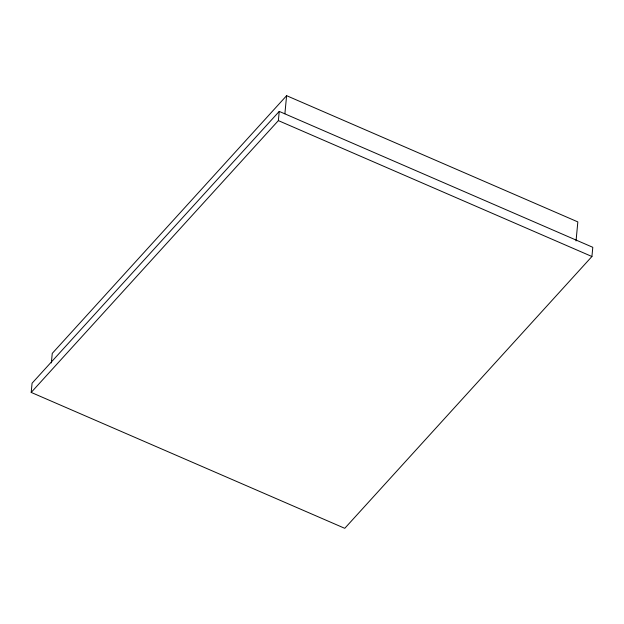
<?xml version="1.0" encoding="UTF-8"?>
<svg xmlns="http://www.w3.org/2000/svg" width="624" height="624" viewBox="0 0 624 624"><rect width="100%" height="100%" fill="white"/><g stroke="black" fill="none" stroke-linecap="round" stroke-linejoin="round"><path stroke-width="0.94" d="M31.2 392.418L32.074 383.214L279.24 111.407L592.8 247.307L591.926 256.511L344.76 528.317L31.2 392.418L278.366 120.611L279.24 111.407M51.347 362.918L52.252 353.395L286.603 95.683L577.84 221.902L576.038 240.95M284.887 113.771L286.603 95.683M278.366 120.611L591.926 256.511"/></g></svg>
